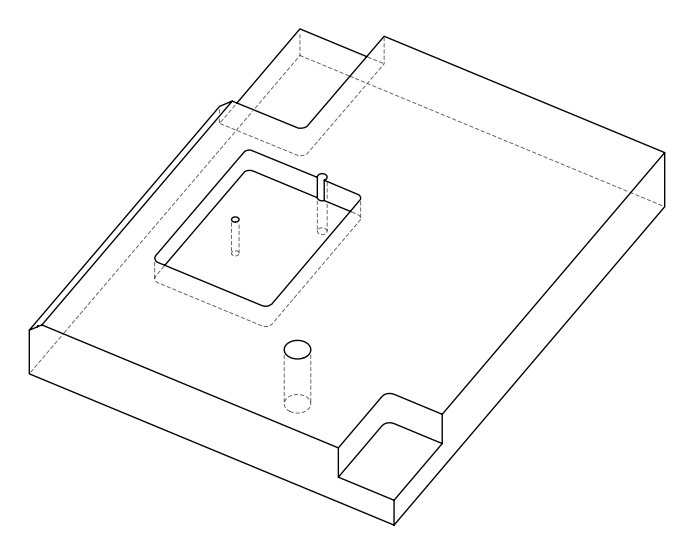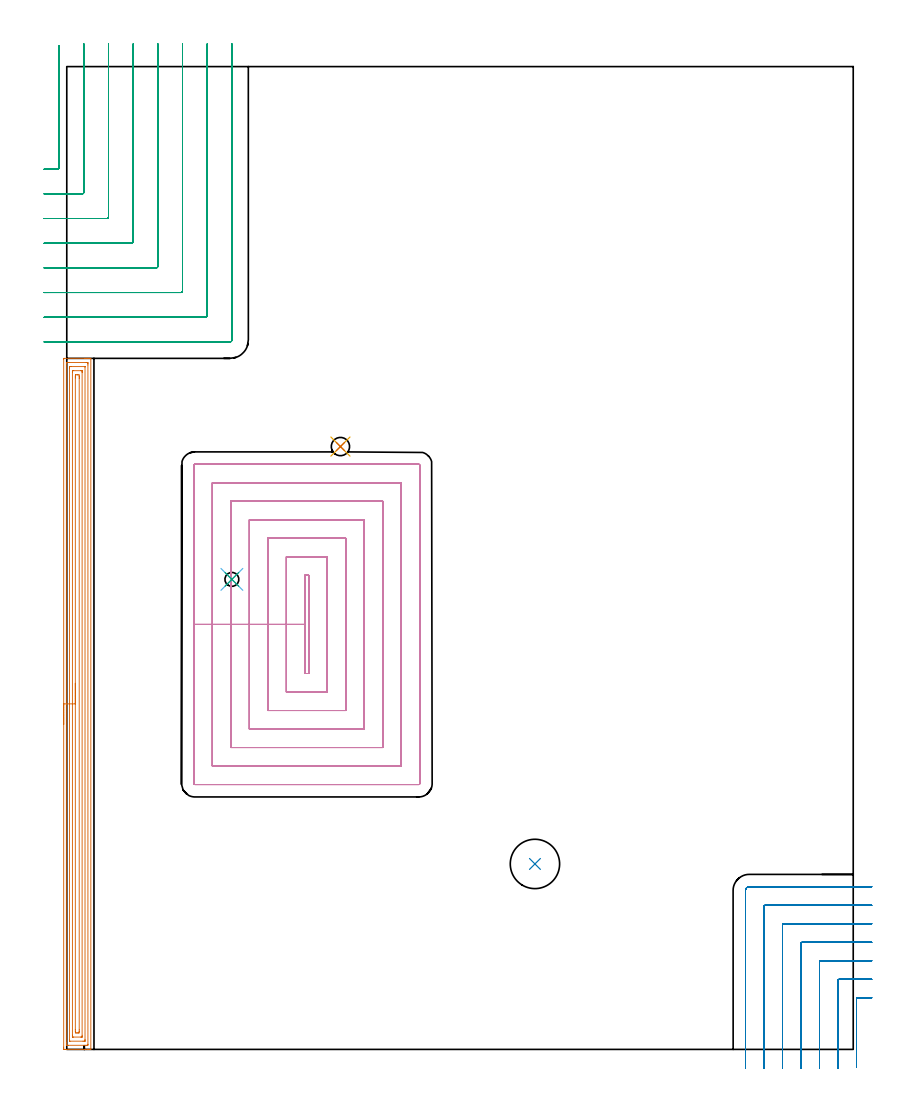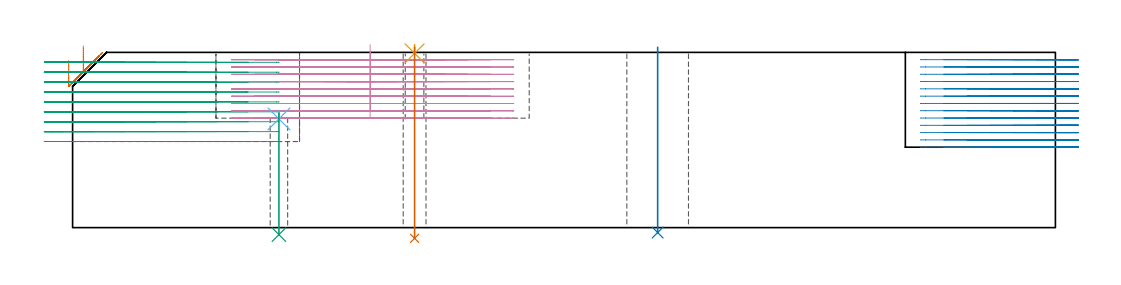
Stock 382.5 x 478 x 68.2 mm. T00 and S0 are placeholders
(PLAN: 9 operations, 7 tool changes, 99.7 min)
(1 AREA_MILL | FG_CHAMFER_SURFACE | UGT0205_001 | 13.71 min | 29875 mm3)
(2 MILL_CORNER_NOTCH_RECTANGULAR | CORNER_NOTCH_RECTANGULAR | NXT0201_011 | Follow Part, ap 3, ae 75% | 19.6 min | 182936 mm3)
(3 MILL_CORNER_NOTCH_RECTANGULAR_1 | CORNER_NOTCH_RECTANGULAR_1 | NXT0201_012 | Follow Part, ap 4, ae 75% | 23.97 min | 433632 mm3)
(4 MILL_RECTANGULAR_POCKET | POCKET_RECTANGULAR_STRAIGHT | NXT0201_011 | Follow Part, ap 3, ae 75% | 41.58 min | 522840 mm3)
(5 SPOT_DRILL | STEP1HOLE | NXT0321_9005460120000 | 0.03 min | 12 mm3)
(6 SPOT_DRILL_1 | STEP1HOLE_2 | NXT0321_9005460120000 | 0.03 min | 2 mm3)
(7 DRILL_THROUGH_HOLE_INTO_CENTER | STEP1HOLE | UGT0301_205 | 0.3 min | 3949 mm3)
(8 INDEXABLE_INSERT_DRILL_THROUGH_HOLE_FROM_SOLID | STEP1HOLE_1 | NXT0302_019 | 0.29 min | 30836 mm3)
(9 DRILL_THROUGH_HOLE_INTO_CENTER_1 | STEP1HOLE_2 | NXT0301_039 | 0.2 min | 1507 mm3)
(TOOL UGT0205_001 | Chamfer Mill 20 x 3 x 45 deg. | D20 FL50 Z2)
(TOOL NXT0201_011 | ENDMILL 12mm [2P460-1200-NA 1630] | D12 FL38 Z6)
(TOOL NXT0201_012 | ENDMILL 16mm [2P460-1600-NA 1630] | D16 FL38 Z6)
(TOOL NXT0321_9005460120000 | NC Spot Drill, 142deg, 12mm, Carbide, Uncoated | D12 PA142 FL30 Z2)
(TOOL UGT0301_205 | Twist Drill 8.9 mm | D8.9 PA118 FL78 Z2)
(TOOL NXT0302_019 | Index. Insert Drill 24mm [880-D2400L25-05] | D24 PA176 FL120 Z2)
(TOOL NXT0301_039 | Carbide Drill 6.8mm [860.1-0680-034A1-MM 2214] | D6.8 PA140 FL53 Z2)
(OP 1 AREA_MILL)
G17 G21 G94 G90
T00 M6
G54
G17 G0 G90 X-1.5 Y158.05 S1061 M3
G43 Z78.2 H0
Z65.
G94 G1 Y158.088 Z64.128 F250.
Y158.202 Z63.263
Y158.391 Z62.412
Y158.653 Z61.58
Y158.987 Z60.774
Y159.39 Z60.
Y159.858 Z59.264
Y160.39 Z58.572
Y160.979 Z57.929
Y161.622 Z57.34
Y162.314 Z56.808
Y163.05 Z56.34
Y163.824 Z55.937
Y164.63 Z55.603
Y165.462 Z55.341
Y166.313 Z55.152
Y167.178 Z55.038
Y168.05 Z55.
Y335.487
X-1.495 Y335.941 Z55.003
X-1.492 Y336.09 Z55.006
X-1.339 Y336.1 Z55.158
X8.622 Z65.116
X9.174 Z65.671
X9.502 Z65.998
X10.054 Z66.55
X10.383 Z66.877
X11.039 Z67.539
X11.374 Z67.874
X11.701 Y336.097 Z68.192
X11.7 Y335.933 Z68.2
Y0.167
X11.701 Y0.004 Z68.192
X11.374 Y0. Z67.873
X11.039 Z67.539
X10.383 Z66.877
X9.174 Z65.671
X8.622 Z65.116
X-0.459 Z56.039
X-1.063 Y0.002 Z55.434
X-1.278 Y0.004 Z55.219
X-1.492 Y0.01 Z55.006
X-1.495 Y0.175 Z55.003
X-1.499 Y0.613 Z55.001
X-1.5 Y1.056 Z55.
Y168.05
X-0.086 Z56.414
X-0.085 Y333.602 Z56.415
X-0.084 Y333.701 Z56.416
X-0.079 Y334.088 Z56.421
X0.307 Y334.097 Z56.807
X0.698 Y334.099 Z57.198
X1.185 Y334.1 Z57.685
X9.502 Y334.099 Z66.002
X9.992 Y334.097 Z66.492
X10.194 Y334.09 Z66.694
X10.279 Y334.061 Z66.779
X10.284 Y333.8 Z66.784
X10.285 Y333.701 Z66.785
X10.286 Y332.906 Z66.786
X10.285 Y2.498 Z66.785
X10.284 Y2.399 Z66.784
X10.279 Y2.012 Z66.779
X9.893 Y2.003 Z66.393
X9.502 Y2.001 Z66.002
X9.015 Y2. Z65.515
X0.698 Y2.001 Z57.198
X0.208 Y2.003 Z56.708
X0.006 Y2.01 Z56.506
X-0.079 Y2.039 Z56.421
X-0.084 Y2.299 Z56.416
X-0.085 Y2.399 Z56.415
X-0.086 Y3.194 Z56.414
Y168.05
X1.328 Z57.828
X1.329 Y331.275 Z57.829
X1.333 Y331.915 Z57.833
X1.335 Y332.04 Z57.835
X1.341 Y332.091 Z57.841
X1.4 Y332.096 Z57.9
X1.578 Y332.098 Z58.078
X2.276 Y332.1 Z58.776
X8.622 Y332.099 Z65.122
X8.804 Y332.097 Z65.304
X8.856 Y332.094 Z65.356
X8.866 Y332.091 Z65.366
X8.868 Y332.087 Z65.368
X8.87 Y332.067 Z65.37
X8.871 Y331.999 Z65.371
X8.872 Y331.915 Z65.372
X8.871 Y4.825 Z65.371
X8.867 Y4.185 Z65.367
X8.865 Y4.06 Z65.365
X8.859 Y4.009 Z65.359
X8.8 Y4.004 Z65.3
X8.622 Y4.002 Z65.122
X7.924 Y4. Z64.424
X1.578 Z58.078
X1.396 Y4.002 Z57.896
X1.344 Y4.006 Z57.844
X1.334 Y4.009 Z57.834
X1.332 Y4.013 Z57.832
X1.33 Y4.033 Z57.83
X1.328 Y4.438 Z57.828
Y168.05
X2.743 Z59.243
Y329.236
X2.747 Y329.837 Z59.247
X2.75 Y330.041 Z59.25
X2.759 Y330.09 Z59.259
X2.807 Y330.093 Z59.307
X2.913 Y330.096 Z59.413
X3.339 Y330.1 Z59.839
X6.889 Z63.389
X7.289 Y330.098 Z63.789
X7.389 Y330.095 Z63.889
X7.438 Y330.09 Z63.938
X7.451 Y330.085 Z63.951
X7.452 Y330.07 Z63.952
X7.455 Y329.97 Z63.955
X7.457 Y329.524 Z63.957
Y329.236
Y6.864
X7.453 Y6.263 Z63.953
X7.45 Y6.059 Z63.95
X7.441 Y6.01 Z63.941
X7.393 Y6.007 Z63.893
X7.287 Y6.004 Z63.787
X6.861 Y6. Z63.361
X3.31 Z59.81
X2.911 Y6.002 Z59.411
X2.811 Y6.005 Z59.311
X2.762 Y6.01 Z59.262
X2.749 Y6.015 Z59.249
X2.748 Y6.03 Z59.248
X2.745 Y6.13 Z59.245
X2.743 Y6.576 Z59.243
Y6.864
Y168.05
X4.157 Z60.657
Y326.62
X4.161 Y327.45 Z60.661
X4.163 Y327.507 Z60.663
X4.22 Y328.09 Z60.72
X4.463 Y328.096 Z60.963
X5.1 Y328.099 Z61.6
X5.341 Y328.098 Z61.841
X5.98 Y328.09 Z62.48
X6.036 Y327.45 Z62.536
X6.04 Y327.39 Z62.54
X6.043 Y326.557 Z62.543
Y326.493
Y9.48
X6.039 Y8.65 Z62.539
X6.037 Y8.593 Z62.537
X5.98 Y8.01 Z62.48
X5.737 Y8.004 Z62.237
X5.1 Y8.001 Z61.6
X4.859 Y8.002 Z61.359
X4.22 Y8.01 Z60.72
X4.164 Y8.65 Z60.664
X4.16 Y8.71 Z60.66
X4.157 Y9.543 Z60.657
Y9.607
Y168.05
Y168.922 Z60.695
Y169.786 Z60.809
Y170.638 Z60.998
Y171.47 Z61.26
Y172.276 Z61.594
Y173.05 Z61.997
Y173.786 Z62.465
Y174.478 Z62.996
Y175.121 Z63.586
Y175.71 Z64.229
Y176.241 Z64.921
Y176.71 Z65.657
Y177.113 Z66.431
Y177.447 Z67.237
Y177.709 Z68.069
Y177.898 Z68.92
Y178.012 Z69.785
Y178.05 Z70.657
G0 Z78.2
M5
M2
(OP 2 MILL_CORNER_NOTCH_RECTANGULAR)
G17 G21 G94 G90
T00 M6
G54
G17 G0 G90 X391.5 Y25.1 S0 M3
G43 Z78.2 H1
Z65.361
G94 G1 X388.5 F250.
X384.695 F500.
G3 X384.1 Y24.505 R0.6
G1 Y-5.783
Y-8.783 F250.
G0 Z78.2
X391.5 Y34.1
Z65.361
G1 X388.5
X375.695 F500.
G3 X375.1 Y33.505 R0.6
G1 Y-6.
Y-9. F250.
G0 Z78.2
X391.5 Y43.1
Z65.361
G1 X388.5
X366.696 F500.
G3 X366.1 Y42.504 R0.6
G1 Y-6.
Y-9. F250.
G0 Z78.2
X391.5 Y52.1
Z65.361
G1 X388.5
X357.696 F500.
G3 X357.1 Y51.504 R0.6
G1 Y-6.
Y-9. F250.
G0 Z78.2
X391.5 Y61.1
Z65.361
G1 X388.5
X348.696 F500.
G3 X348.1 Y60.504 R0.6
G1 Y-6.
Y-9. F250.
G0 Z78.2
X391.5 Y70.1
Z65.361
G1 X388.5
X339.696 F500.
G3 X339.1 Y69.504 R0.6
G1 Y-6.
Y-9. F250.
G0 Z78.2
X391.5 Y79.1
Z65.361
G1 X388.5
X331.9 F500.
G3 X330.1 Y77.3 R1.8
G1 Y-6.
Y-9. F250.
G0 Z78.2
X391.5 Y25.1
Z62.523
G1 X388.5
X384.695 F500.
G3 X384.1 Y24.505 R0.6
G1 Y-5.783
Y-8.783 F250.
G0 Z78.2
X391.5 Y34.1
Z62.523
G1 X388.5
X375.695 F500.
G3 X375.1 Y33.505 R0.6
G1 Y-6.
Y-9. F250.
G0 Z78.2
X391.5 Y43.1
Z62.523
G1 X388.5
X366.695 F500.
G3 X366.1 Y42.505 R0.6
G1 Y-6.
Y-9. F250.
G0 Z78.2
X391.5 Y52.1
Z62.523
G1 X388.5
X357.696 F500.
G3 X357.1 Y51.504 R0.6
G1 Y-6.
Y-9. F250.
G0 Z78.2
X391.5 Y61.1
Z62.523
G1 X388.5
X348.696 F500.
G3 X348.1 Y60.504 R0.6
G1 Y-6.
Y-9. F250.
G0 Z78.2
X391.5 Y70.1
Z62.523
G1 X388.5
X339.696 F500.
G3 X339.1 Y69.504 R0.6
G1 Y-6.
Y-9. F250.
G0 Z78.2
X391.5 Y79.1
Z62.523
G1 X388.5
X331.9 F500.
G3 X330.1 Y77.3 R1.8
G1 Y-6.
Y-9. F250.
G0 Z78.2
X391.5 Y25.1
Z59.685
G1 X388.5
X384.695 F500.
G3 X384.1 Y24.505 R0.6
G1 Y-5.783
Y-8.783 F250.
G0 Z78.2
X391.5 Y34.1
Z59.685
G1 X388.5
X375.695 F500.
G3 X375.1 Y33.505 R0.6
G1 Y-6.
Y-9. F250.
G0 Z78.2
X391.5 Y43.1
Z59.685
G1 X388.5
X366.696 F500.
G3 X366.1 Y42.504 R0.6
G1 Y-6.
Y-9. F250.
G0 Z78.2
X391.5 Y52.1
Z59.685
G1 X388.5
X357.696 F500.
G3 X357.1 Y51.504 R0.6
G1 Y-6.
Y-9. F250.
G0 Z78.2
X391.5 Y61.1
Z59.685
G1 X388.5
X348.696 F500.
G3 X348.1 Y60.504 R0.6
G1 Y-6.
Y-9. F250.
G0 Z78.2
X391.5 Y70.1
Z59.685
G1 X388.5
X339.696 F500.
G3 X339.1 Y69.504 R0.6
G1 Y-6.
Y-9. F250.
G0 Z78.2
X391.5 Y79.1
Z59.685
G1 X388.5
X331.9 F500.
G3 X330.1 Y77.3 R1.8
G1 Y-6.
Y-9. F250.
G0 Z78.2
X391.5 Y25.1
Z56.846
G1 X388.5
X384.695 F500.
G3 X384.1 Y24.505 R0.6
G1 Y-5.783
Y-8.783 F250.
G0 Z78.2
X391.5 Y34.1
Z56.846
G1 X388.5
X375.695 F500.
G3 X375.1 Y33.505 R0.6
G1 Y-6.
Y-9. F250.
G0 Z78.2
X391.5 Y43.1
Z56.846
G1 X388.5
X366.695 F500.
G3 X366.1 Y42.505 R0.6
G1 Y-6.
Y-9. F250.
G0 Z78.2
X391.5 Y52.1
Z56.846
G1 X388.5
X357.696 F500.
G3 X357.1 Y51.504 R0.6
G1 Y-6.
Y-9. F250.
G0 Z78.2
X391.5 Y61.1
Z56.846
G1 X388.5
X348.696 F500.
G3 X348.1 Y60.504 R0.6
G1 Y-6.
Y-9. F250.
G0 Z78.2
X391.5 Y70.1
Z56.846
G1 X388.5
X339.696 F500.
G3 X339.1 Y69.504 R0.6
G1 Y-6.
Y-9. F250.
G0 Z78.2
X391.5 Y79.1
Z56.846
G1 X388.5
X331.9 F500.
G3 X330.1 Y77.3 R1.8
G1 Y-6.
Y-9. F250.
G0 Z78.2
X391.5 Y25.1
Z54.008
G1 X388.5
X384.695 F500.
G3 X384.1 Y24.505 R0.6
G1 Y-5.783
Y-8.783 F250.
G0 Z78.2
X391.5 Y34.1
Z54.008
G1 X388.5
X375.695 F500.
G3 X375.1 Y33.505 R0.6
G1 Y-6.
Y-9. F250.
G0 Z78.2
X391.5 Y43.1
Z54.008
G1 X388.5
X366.695 F500.
G3 X366.1 Y42.505 R0.6
G1 Y-6.
Y-9. F250.
G0 Z78.2
X391.5 Y52.1
Z54.008
G1 X388.5
X357.696 F500.
G3 X357.1 Y51.504 R0.6
G1 Y-6.
Y-9. F250.
G0 Z78.2
X391.5 Y61.1
Z54.008
G1 X388.5
X348.696 F500.
G3 X348.1 Y60.504 R0.6
G1 Y-6.
Y-9. F250.
G0 Z78.2
X391.5 Y70.1
Z54.008
G1 X388.5
X339.696 F500.
G3 X339.1 Y69.504 R0.6
G1 Y-6.
Y-9. F250.
G0 Z78.2
X391.5 Y79.1
Z54.008
G1 X388.5
X331.9 F500.
G3 X330.1 Y77.3 R1.8
G1 Y-6.
Y-9. F250.
G0 Z78.2
X391.5 Y25.1
Z51.169
G1 X388.5
X384.695 F500.
G3 X384.1 Y24.505 R0.6
G1 Y-5.783
Y-8.783 F250.
G0 Z78.2
X391.5 Y34.1
Z51.169
G1 X388.5
X375.695 F500.
G3 X375.1 Y33.505 R0.6
G1 Y-6.
Y-9. F250.
G0 Z78.2
X391.5 Y43.1
Z51.169
G1 X388.5
X366.695 F500.
G3 X366.1 Y42.505 R0.6
G1 Y-6.
Y-9. F250.
G0 Z78.2
X391.5 Y52.1
Z51.169
G1 X388.5
X357.696 F500.
G3 X357.1 Y51.504 R0.6
G1 Y-6.
Y-9. F250.
G0 Z78.2
X391.5 Y61.1
Z51.169
G1 X388.5
X348.696 F500.
G3 X348.1 Y60.504 R0.6
G1 Y-6.
Y-9. F250.
G0 Z78.2
X391.5 Y70.1
Z51.169
G1 X388.5
X339.696 F500.
G3 X339.1 Y69.504 R0.6
G1 Y-6.
Y-9. F250.
G0 Z78.2
X391.5 Y79.1
Z51.169
G1 X388.5
X331.9 F500.
G3 X330.1 Y77.3 R1.8
G1 Y-6.
Y-9. F250.
G0 Z78.2
X391.5 Y25.1
Z48.331
G1 X388.5
X384.695 F500.
G3 X384.1 Y24.505 R0.6
G1 Y-5.783
Y-8.783 F250.
G0 Z78.2
X391.5 Y34.1
Z48.331
G1 X388.5
X375.695 F500.
G3 X375.1 Y33.505 R0.6
G1 Y-6.
Y-9. F250.
G0 Z78.2
X391.5 Y43.1
Z48.331
G1 X388.5
X366.695 F500.
G3 X366.1 Y42.505 R0.6
G1 Y-6.
Y-9. F250.
G0 Z78.2
X391.5 Y52.1
Z48.331
G1 X388.5
X357.696 F500.
G3 X357.1 Y51.504 R0.6
G1 Y-6.
Y-9. F250.
G0 Z78.2
X391.5 Y61.1
Z48.331
G1 X388.5
X348.696 F500.
G3 X348.1 Y60.504 R0.6
G1 Y-6.
Y-9. F250.
G0 Z78.2
X391.5 Y70.1
Z48.331
G1 X388.5
X339.696 F500.
G3 X339.1 Y69.504 R0.6
G1 Y-6.
Y-9. F250.
G0 Z78.2
X391.5 Y79.1
Z48.331
G1 X388.5
X331.9 F500.
G3 X330.1 Y77.3 R1.8
G1 Y-6.
Y-9. F250.
G0 Z78.2
X391.5 Y25.1
Z45.492
G1 X388.5
X384.695 F500.
G3 X384.1 Y24.505 R0.6
G1 Y-5.783
Y-8.783 F250.
G0 Z78.2
X391.5 Y34.1
Z45.492
G1 X388.5
X375.695 F500.
G3 X375.1 Y33.505 R0.6
G1 Y-6.
Y-9. F250.
G0 Z78.2
X391.5 Y43.1
Z45.492
G1 X388.5
X366.695 F500.
G3 X366.1 Y42.505 R0.6
G1 Y-6.
Y-9. F250.
G0 Z78.2
X391.5 Y52.1
Z45.492
G1 X388.5
X357.696 F500.
G3 X357.1 Y51.504 R0.6
G1 Y-6.
Y-9. F250.
G0 Z78.2
X391.5 Y61.1
Z45.492
G1 X388.5
X348.696 F500.
G3 X348.1 Y60.504 R0.6
G1 Y-6.
Y-9. F250.
G0 Z78.2
X391.5 Y70.1
Z45.492
G1 X388.5
X339.696 F500.
G3 X339.1 Y69.504 R0.6
G1 Y-6.
Y-9. F250.
G0 Z78.2
X391.5 Y79.1
Z45.492
G1 X388.5
X331.9 F500.
G3 X330.1 Y77.3 R1.8
G1 Y-6.
Y-9. F250.
G0 Z78.2
X391.5 Y25.1
Z42.654
G1 X388.5
X384.695 F500.
G3 X384.1 Y24.505 R0.6
G1 Y-5.783
Y-8.783 F250.
G0 Z78.2
X391.5 Y34.1
Z42.654
G1 X388.5
X375.695 F500.
G3 X375.1 Y33.505 R0.6
G1 Y-6.
Y-9. F250.
G0 Z78.2
X391.5 Y43.1
Z42.654
G1 X388.5
X366.695 F500.
G3 X366.1 Y42.505 R0.6
G1 Y-6.
Y-9. F250.
G0 Z78.2
X391.5 Y52.1
Z42.654
G1 X388.5
X357.696 F500.
G3 X357.1 Y51.504 R0.6
G1 Y-6.
Y-9. F250.
G0 Z78.2
X391.5 Y61.1
Z42.654
G1 X388.5
X348.696 F500.
G3 X348.1 Y60.504 R0.6
G1 Y-6.
Y-9. F250.
G0 Z78.2
X391.5 Y70.1
Z42.654
G1 X388.5
X339.696 F500.
G3 X339.1 Y69.504 R0.6
G1 Y-6.
Y-9. F250.
G0 Z78.2
X391.5 Y79.1
Z42.654
G1 X388.5
X331.9 F500.
G3 X330.1 Y77.3 R1.8
G1 Y-6.
Y-9. F250.
G0 Z78.2
X391.5 Y25.1
Z39.815
G1 X388.5
X384.695 F500.
G3 X384.1 Y24.505 R0.6
G1 Y-5.783
Y-8.783 F250.
G0 Z78.2
X391.5 Y34.1
Z39.815
G1 X388.5
X375.695 F500.
G3 X375.1 Y33.505 R0.6
G1 Y-6.
Y-9. F250.
G0 Z78.2
X391.5 Y43.1
Z39.815
G1 X388.5
X366.695 F500.
G3 X366.1 Y42.505 R0.6
G1 Y-6.
Y-9. F250.
G0 Z78.2
X391.5 Y52.1
Z39.815
G1 X388.5
X357.696 F500.
G3 X357.1 Y51.504 R0.6
G1 Y-6.
Y-9. F250.
G0 Z78.2
X391.5 Y61.1
Z39.815
G1 X388.5
X348.696 F500.
G3 X348.1 Y60.504 R0.6
G1 Y-6.
Y-9. F250.
G0 Z78.2
X391.5 Y70.1
Z39.815
G1 X388.5
X339.696 F500.
G3 X339.1 Y69.504 R0.6
G1 Y-6.
Y-9. F250.
G0 Z78.2
X391.5 Y79.1
Z39.815
G1 X388.5
X331.9 F500.
G3 X330.1 Y77.3 R1.8
G1 Y-6.
Y-9. F250.
G0 Z78.2
X391.5 Y25.1
Z36.977
G1 X388.5
X384.695 F500.
G3 X384.1 Y24.505 R0.6
G1 Y-5.783
Y-8.783 F250.
G0 Z78.2
X391.5 Y34.1
Z36.977
G1 X388.5
X375.695 F500.
G3 X375.1 Y33.505 R0.6
G1 Y-6.
Y-9. F250.
G0 Z78.2
X391.5 Y43.1
Z36.977
G1 X388.5
X366.695 F500.
G3 X366.1 Y42.505 R0.6
G1 Y-6.
Y-9. F250.
G0 Z78.2
X391.5 Y52.1
Z36.977
G1 X388.5
X357.696 F500.
G3 X357.1 Y51.504 R0.6
G1 Y-6.
Y-9. F250.
G0 Z78.2
X391.5 Y61.1
Z36.977
G1 X388.5
X348.696 F500.
G3 X348.1 Y60.504 R0.6
G1 Y-6.
Y-9. F250.
G0 Z78.2
X391.5 Y70.1
Z36.977
G1 X388.5
X339.696 F500.
G3 X339.1 Y69.504 R0.6
G1 Y-6.
Y-9. F250.
G0 Z78.2
X391.5 Y79.1
Z36.977
G1 X388.5
X331.9 F500.
G3 X330.1 Y77.3 R1.8
G1 Y-6.
Y-9. F250.
G0 Z78.2
X391.5 Y25.1
Z34.138
G1 X388.5
X384.695 F500.
G3 X384.1 Y24.505 R0.6
G1 Y-5.783
Y-8.783 F250.
G0 Z78.2
X391.5 Y34.1
Z34.138
G1 X388.5
X375.695 F500.
G3 X375.1 Y33.505 R0.6
G1 Y-6.
Y-9. F250.
G0 Z78.2
X391.5 Y43.1
Z34.138
G1 X388.5
X366.695 F500.
G3 X366.1 Y42.505 R0.6
G1 Y-6.
Y-9. F250.
G0 Z78.2
X391.5 Y52.1
Z34.138
G1 X388.5
X357.696 F500.
G3 X357.1 Y51.504 R0.6
G1 Y-6.
Y-9. F250.
G0 Z78.2
X391.5 Y61.1
Z34.138
G1 X388.5
X348.696 F500.
G3 X348.1 Y60.504 R0.6
G1 Y-6.
Y-9. F250.
G0 Z78.2
X391.5 Y70.1
Z34.138
G1 X388.5
X339.696 F500.
G3 X339.1 Y69.504 R0.6
G1 Y-6.
Y-9. F250.
G0 Z78.2
X391.5 Y79.1
Z34.138
G1 X388.5
X331.9 F500.
G3 X330.1 Y77.3 R1.8
G1 Y-6.
Y-9. F250.
G0 Z78.2
X391.5 Y25.1
Z31.3
G1 X388.5
X384.695 F500.
G3 X384.1 Y24.505 R0.6
G1 Y-5.783
Y-8.783 F250.
G0 Z78.2
X391.5 Y34.1
Z31.3
G1 X388.5
X375.695 F500.
G3 X375.1 Y33.505 R0.6
G1 Y-6.
Y-9. F250.
G0 Z78.2
X391.5 Y43.1
Z31.3
G1 X388.5
X366.695 F500.
G3 X366.1 Y42.505 R0.6
G1 Y-6.
Y-9. F250.
G0 Z78.2
X391.5 Y52.1
Z31.3
G1 X388.5
X357.696 F500.
G3 X357.1 Y51.504 R0.6
G1 Y-6.
Y-9. F250.
G0 Z78.2
X391.5 Y61.1
Z31.3
G1 X388.5
X348.696 F500.
G3 X348.1 Y60.504 R0.6
G1 Y-6.
Y-9. F250.
G0 Z78.2
X391.5 Y70.1
Z31.3
G1 X388.5
X339.696 F500.
G3 X339.1 Y69.504 R0.6
G1 Y-6.
Y-9. F250.
G0 Z78.2
X391.5 Y79.1
Z31.3
G1 X388.5
X331.9 F500.
G3 X330.1 Y77.3 R1.8
G1 Y-6.
Y-9. F250.
G0 Z78.2
M5
M2
(OP 3 MILL_CORNER_NOTCH_RECTANGULAR_1)
G17 G21 G94 G90
T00 M6
G54
G17 G0 G90 X-11. Y428.091 S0 M3
G43 Z78.2 H1
Z64.344
G94 G1 X-8. Y428.1 F250.
X-7.746 F500.
X-4.493
G3 X-3.7 Y428.893 R0.8
G1 Y485.093
Y488.093 F250.
G0 Z78.2
X-11. Y416.089
Z64.344
G1 X-8. Y416.1
X-7.746 F500.
X7.506
G3 X8.3 Y416.894 R0.8
G1 Y486.
Y489. F250.
G0 Z78.2
X-11. Y404.087
Z64.344
G1 X-8. Y404.099
X-7.746 Y404.1 F500.
X19.506
G3 X20.3 Y404.894 R0.8
G1 Y486.
Y489. F250.
G0 Z78.2
X-11. Y392.083
Z64.344
G1 X-8. Y392.099
X-7.746 Y392.1 F500.
X31.506
G3 X32.3 Y392.894 R0.8
G1 Y486.
Y489. F250.
G0 Z78.2
X-11. Y380.078
Z64.344
G1 X-8. Y380.099
X-7.746 Y380.1 F500.
X43.505
G3 X44.3 Y380.895 R0.8
G1 Y486.
Y489. F250.
G0 Z78.2
X-11. Y368.067
Z64.344
G1 X-8. Y368.099
G2 X-7.746 Y368.1 R24. F500.
G1 X55.505
G3 X56.3 Y368.895 R0.8
G1 Y486.
Y489. F250.
G0 Z78.2
X-10.999 Y356.034
Z64.344
G1 X-8. Y356.097
G2 X-7.746 Y356.1 R12. F500.
G1 X67.505
G3 X68.3 Y356.895 R0.8
G1 Y486.
Y489. F250.
G0 Z78.2
X-10.746 Y344.1
Z64.344
G1 X-7.746
X79.4 F500.
G3 X80.3 Y345. R0.9
G1 Y486.
Y489. F250.
G0 Z78.2
X-11. Y428.1
Z60.489
G1 X-8.
X-4.493 F500.
G3 X-3.7 Y428.893 R0.8
G1 Y485.093
Y488.093 F250.
G0 Z78.2
X-11. Y416.1
Z60.489
G1 X-8.
X7.506 F500.
G3 X8.3 Y416.894 R0.8
G1 Y486.
Y489. F250.
G0 Z78.2
X-11. Y404.1
Z60.489
G1 X-8.
X19.506 F500.
G3 X20.3 Y404.894 R0.8
G1 Y486.
Y489. F250.
G0 Z78.2
X-11. Y392.1
Z60.489
G1 X-8.
X31.506 F500.
G3 X32.3 Y392.894 R0.8
G1 Y486.
Y489. F250.
G0 Z78.2
X-11. Y380.1
Z60.489
G1 X-8.
X43.505 F500.
G3 X44.3 Y380.895 R0.8
G1 Y486.
Y489. F250.
G0 Z78.2
X-11. Y368.1
Z60.489
G1 X-8.
X55.505 F500.
G3 X56.3 Y368.895 R0.8
G1 Y486.
Y489. F250.
G0 Z78.2
X-11. Y356.1
Z60.489
G1 X-8.
X67.505 F500.
G3 X68.3 Y356.895 R0.8
G1 Y486.
Y489. F250.
G0 Z78.2
X-11. Y344.1
Z60.489
G1 X-8.
X79.4 F500.
G3 X80.3 Y345. R0.9
G1 Y486.
Y489. F250.
G0 Z78.2
X-11. Y428.1
Z56.633
G1 X-8.
X-4.493 F500.
G3 X-3.7 Y428.893 R0.8
G1 Y485.093
Y488.093 F250.
G0 Z78.2
X-11. Y416.1
Z56.633
G1 X-8.
X7.506 F500.
G3 X8.3 Y416.894 R0.8
G1 Y486.
Y489. F250.
G0 Z78.2
X-11. Y404.1
Z56.633
G1 X-8.
X19.506 F500.
G3 X20.3 Y404.894 R0.8
G1 Y486.
Y489. F250.
G0 Z78.2
X-11. Y392.1
Z56.633
G1 X-8.
X31.506 F500.
G3 X32.3 Y392.894 R0.8
G1 Y486.
Y489. F250.
G0 Z78.2
X-11. Y380.1
Z56.633
G1 X-8.
X43.505 F500.
G3 X44.3 Y380.895 R0.8
G1 Y486.
Y489. F250.
G0 Z78.2
X-11. Y368.1
Z56.633
G1 X-8.
X55.505 F500.
G3 X56.3 Y368.895 R0.8
G1 Y486.
Y489. F250.
G0 Z78.2
X-11. Y356.1
Z56.633
G1 X-8.
X67.505 F500.
G3 X68.3 Y356.895 R0.8
G1 Y486.
Y489. F250.
G0 Z78.2
X-11. Y344.1
Z56.633
G1 X-8.
X79.4 F500.
G3 X80.3 Y345. R0.9
G1 Y486.
Y489. F250.
G0 Z78.2
X-11. Y428.1
Z52.778
G1 X-8.
X-4.493 F500.
G3 X-3.7 Y428.893 R0.8
G1 Y485.093
Y488.093 F250.
G0 Z78.2
X-11. Y416.1
Z52.778
G1 X-8.
X7.506 F500.
G3 X8.3 Y416.894 R0.8
G1 Y486.
Y489. F250.
G0 Z78.2
X-11. Y404.1
Z52.778
G1 X-8.
X19.506 F500.
G3 X20.3 Y404.894 R0.8
G1 Y486.
Y489. F250.
G0 Z78.2
X-11. Y392.1
Z52.778
G1 X-8.
X31.506 F500.
G3 X32.3 Y392.894 R0.8
G1 Y486.
Y489. F250.
G0 Z78.2
X-11. Y380.1
Z52.778
G1 X-8.
X43.505 F500.
G3 X44.3 Y380.895 R0.8
G1 Y486.
Y489. F250.
G0 Z78.2
X-11. Y368.1
Z52.778
G1 X-8.
X55.505 F500.
G3 X56.3 Y368.895 R0.8
G1 Y486.
Y489. F250.
G0 Z78.2
X-11. Y356.1
Z52.778
G1 X-8.
X67.505 F500.
G3 X68.3 Y356.895 R0.8
G1 Y486.
Y489. F250.
G0 Z78.2
X-11. Y344.1
Z52.778
G1 X-8.
X79.4 F500.
G3 X80.3 Y345. R0.9
G1 Y486.
Y489. F250.
G0 Z78.2
X-11. Y428.1
Z48.922
G1 X-8.
X-4.493 F500.
G3 X-3.7 Y428.893 R0.8
G1 Y485.093
Y488.093 F250.
G0 Z78.2
X-11. Y416.1
Z48.922
G1 X-8.
X7.506 F500.
G3 X8.3 Y416.894 R0.8
G1 Y486.
Y489. F250.
G0 Z78.2
X-11. Y404.1
Z48.922
G1 X-8.
X19.506 F500.
G3 X20.3 Y404.894 R0.8
G1 Y486.
Y489. F250.
G0 Z78.2
X-11. Y392.1
Z48.922
G1 X-8.
X31.506 F500.
G3 X32.3 Y392.894 R0.8
G1 Y486.
Y489. F250.
G0 Z78.2
X-11. Y380.1
Z48.922
G1 X-8.
X43.505 F500.
G3 X44.3 Y380.895 R0.8
G1 Y486.
Y489. F250.
G0 Z78.2
X-11. Y368.1
Z48.922
G1 X-8.
X55.505 F500.
G3 X56.3 Y368.895 R0.8
G1 Y486.
Y489. F250.
G0 Z78.2
X-11. Y356.1
Z48.922
G1 X-8.
X67.505 F500.
G3 X68.3 Y356.895 R0.8
G1 Y486.
Y489. F250.
G0 Z78.2
X-11. Y344.1
Z48.922
G1 X-8.
X79.4 F500.
G3 X80.3 Y345. R0.9
G1 Y486.
Y489. F250.
G0 Z78.2
X-11. Y428.1
Z45.067
G1 X-8.
X-4.493 F500.
G3 X-3.7 Y428.893 R0.8
G1 Y485.093
Y488.093 F250.
G0 Z78.2
X-11. Y416.1
Z45.067
G1 X-8.
X7.506 F500.
G3 X8.3 Y416.894 R0.8
G1 Y486.
Y489. F250.
G0 Z78.2
X-11. Y404.1
Z45.067
G1 X-8.
X19.506 F500.
G3 X20.3 Y404.894 R0.8
G1 Y486.
Y489. F250.
G0 Z78.2
X-11. Y392.1
Z45.067
G1 X-8.
X31.506 F500.
G3 X32.3 Y392.894 R0.8
G1 Y486.
Y489. F250.
G0 Z78.2
X-11. Y380.1
Z45.067
G1 X-8.
X43.505 F500.
G3 X44.3 Y380.895 R0.8
G1 Y486.
Y489. F250.
G0 Z78.2
X-11. Y368.1
Z45.067
G1 X-8.
X55.505 F500.
G3 X56.3 Y368.895 R0.8
G1 Y486.
Y489. F250.
G0 Z78.2
X-11. Y356.1
Z45.067
G1 X-8.
X67.505 F500.
G3 X68.3 Y356.895 R0.8
G1 Y486.
Y489. F250.
G0 Z78.2
X-11. Y344.1
Z45.067
G1 X-8.
X79.4 F500.
G3 X80.3 Y345. R0.9
G1 Y486.
Y489. F250.
G0 Z78.2
X-11. Y428.1
Z41.211
G1 X-8.
X-4.493 F500.
G3 X-3.7 Y428.893 R0.8
G1 Y485.093
Y488.093 F250.
G0 Z78.2
X-11. Y416.1
Z41.211
G1 X-8.
X7.506 F500.
G3 X8.3 Y416.894 R0.8
G1 Y486.
Y489. F250.
G0 Z78.2
X-11. Y404.1
Z41.211
G1 X-8.
X19.506 F500.
G3 X20.3 Y404.894 R0.8
G1 Y486.
Y489. F250.
G0 Z78.2
X-11. Y392.1
Z41.211
G1 X-8.
X31.506 F500.
G3 X32.3 Y392.894 R0.8
G1 Y486.
Y489. F250.
G0 Z78.2
X-11. Y380.1
Z41.211
G1 X-8.
X43.505 F500.
G3 X44.3 Y380.895 R0.8
G1 Y486.
Y489. F250.
G0 Z78.2
X-11. Y368.1
Z41.211
G1 X-8.
X55.505 F500.
G3 X56.3 Y368.895 R0.8
G1 Y486.
Y489. F250.
G0 Z78.2
X-11. Y356.1
Z41.211
G1 X-8.
X67.505 F500.
G3 X68.3 Y356.895 R0.8
G1 Y486.
Y489. F250.
G0 Z78.2
X-11. Y344.1
Z41.211
G1 X-8.
X79.4 F500.
G3 X80.3 Y345. R0.9
G1 Y486.
Y489. F250.
G0 Z78.2
X-11. Y428.1
Z37.356
G1 X-8.
X-4.493 F500.
G3 X-3.7 Y428.893 R0.8
G1 Y485.093
Y488.093 F250.
G0 Z78.2
X-11. Y416.1
Z37.356
G1 X-8.
X7.506 F500.
G3 X8.3 Y416.894 R0.8
G1 Y486.
Y489. F250.
G0 Z78.2
X-11. Y404.1
Z37.356
G1 X-8.
X19.506 F500.
G3 X20.3 Y404.894 R0.8
G1 Y486.
Y489. F250.
G0 Z78.2
X-11. Y392.1
Z37.356
G1 X-8.
X31.506 F500.
G3 X32.3 Y392.894 R0.8
G1 Y486.
Y489. F250.
G0 Z78.2
X-11. Y380.1
Z37.356
G1 X-8.
X43.505 F500.
G3 X44.3 Y380.895 R0.8
G1 Y486.
Y489. F250.
G0 Z78.2
X-11. Y368.1
Z37.356
G1 X-8.
X55.505 F500.
G3 X56.3 Y368.895 R0.8
G1 Y486.
Y489. F250.
G0 Z78.2
X-11. Y356.1
Z37.356
G1 X-8.
X67.505 F500.
G3 X68.3 Y356.895 R0.8
G1 Y486.
Y489. F250.
G0 Z78.2
X-11. Y344.1
Z37.356
G1 X-8.
X79.4 F500.
G3 X80.3 Y345. R0.9
G1 Y486.
Y489. F250.
G0 Z78.2
X-11. Y428.1
Z33.5
G1 X-8.
X-4.493 F500.
G3 X-3.7 Y428.893 R0.8
G1 Y485.093
Y488.093 F250.
G0 Z78.2
X-11. Y416.1
Z33.5
G1 X-8.
X7.506 F500.
G3 X8.3 Y416.894 R0.8
G1 Y486.
Y489. F250.
G0 Z78.2
X-11. Y404.1
Z33.5
G1 X-8.
X19.506 F500.
G3 X20.3 Y404.894 R0.8
G1 Y486.
Y489. F250.
G0 Z78.2
X-11. Y392.1
Z33.5
G1 X-8.
X31.506 F500.
G3 X32.3 Y392.894 R0.8
G1 Y486.
Y489. F250.
G0 Z78.2
X-11. Y380.1
Z33.5
G1 X-8.
X43.505 F500.
G3 X44.3 Y380.895 R0.8
G1 Y486.
Y489. F250.
G0 Z78.2
X-11. Y368.1
Z33.5
G1 X-8.
X55.505 F500.
G3 X56.3 Y368.895 R0.8
G1 Y486.
Y489. F250.
G0 Z78.2
X-11. Y356.1
Z33.5
G1 X-8.
X67.505 F500.
G3 X68.3 Y356.895 R0.8
G1 Y486.
Y489. F250.
G0 Z78.2
X-11. Y344.1
Z33.5
G1 X-8.
X79.4 F500.
G3 X80.3 Y345. R0.9
G1 Y486.
Y489. F250.
G0 Z78.2
M5
M2
(OP 4 MILL_RECTANGULAR_POCKET)
G17 G21 G94 G90
T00 M6
G54
G17 G0 G90 X115.8 Y228.512 S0 M3
G43 Z78.2 H1
Z71.2
G94 G1 Y206.7 Z65.355 F250.
Y182.8 F500.
X117.7
Y230.6
X115.8
Y206.7
X106.8
Y173.8
X126.7
Y239.6
X106.8
Y206.7
X97.8
Y164.8
X135.7
Y248.6
X97.8
Y206.7
X88.8
Y155.8
X144.7
Y257.6
X88.8
Y206.7
X79.8
Y146.8
X153.7
Y266.6
X79.8
Y206.7
X70.8
Y137.8
X162.7
Y275.6
X70.8
Y206.7
X61.8
Y129.3
G3 X62.3 Y128.8 R0.5
G1 X171.2
G3 X171.7 Y129.3 R0.5
G1 Y284.1
G3 X171.2 Y284.6 R0.5
G1 X62.3
G3 X61.8 Y284.1 R0.5
G1 Y206.7
Y205.7
G0 X115.8 Y228.512 Z68.355
G1 Y206.7 Z62.511 F250.
Y182.8 F500.
X117.7
Y230.6
X115.8
Y206.7
X106.8
Y173.8
X126.7
Y239.6
X106.8
Y206.7
X97.8
Y164.8
X135.7
Y248.6
X97.8
Y206.7
X88.8
Y155.8
X144.7
Y257.6
X88.8
Y206.7
X79.8
Y146.8
X153.7
Y266.6
X136.71
X79.8
Y206.7
X70.8
Y137.8
X162.7
Y275.6
X136.71
X70.8
Y206.7
X61.8
Y129.3
G3 X62.3 Y128.8 R0.5
G1 X171.2
G3 X171.7 Y129.3 R0.5
G1 Y284.1
G3 X171.2 Y284.6 R0.5
G1 X62.3
G3 X61.8 Y284.1 R0.5
G1 Y206.7
Y205.7
G0 X115.8 Y228.512 Z65.511
G1 Y206.7 Z59.667 F250.
Y182.8 F500.
X117.7
Y230.6
X115.8
Y206.7
X106.8
Y173.8
X126.7
Y239.6
X106.8
Y206.7
X97.8
Y164.8
X135.7
Y248.6
X97.8
Y206.7
X88.8
Y155.8
X144.7
Y257.6
X88.8
Y206.7
X79.8
Y146.8
X153.7
Y266.6
X136.711
X79.8
Y206.7
X70.8
Y137.8
X162.7
Y275.6
X70.8
Y206.7
X61.8
Y129.3
G3 X62.3 Y128.8 R0.5
G1 X171.2
G3 X171.7 Y129.3 R0.5
G1 Y284.1
G3 X171.2 Y284.6 R0.5
G1 X62.3
G3 X61.8 Y284.1 R0.5
G1 Y206.7
Y205.7
G0 X115.8 Y228.512 Z62.667
G1 Y206.7 Z56.822 F250.
Y182.8 F500.
X117.7
Y230.6
X115.8
Y206.7
X106.8
Y173.8
X126.7
Y239.6
X106.8
Y206.7
X97.8
Y164.8
X135.7
Y248.6
X97.8
Y206.7
X88.8
Y155.8
X144.7
Y257.6
X88.8
Y206.7
X79.8
Y146.8
X153.7
Y266.6
X136.71
X79.8
Y206.7
X70.8
Y137.8
X162.7
Y275.6
X136.71
X70.8
Y206.7
X61.8
Y129.3
G3 X62.3 Y128.8 R0.5
G1 X171.2
G3 X171.7 Y129.3 R0.5
G1 Y284.1
G3 X171.2 Y284.6 R0.5
G1 X62.3
G3 X61.8 Y284.1 R0.5
G1 Y206.7
Y205.7
G0 X115.8 Y228.512 Z59.822
G1 Y206.7 Z53.978 F250.
Y182.8 F500.
X117.7
Y230.6
X115.8
Y206.7
X106.8
Y173.8
X126.7
Y239.6
X106.8
Y206.7
X97.8
Y164.8
X135.7
Y248.6
X97.8
Y206.7
X88.8
Y155.8
X144.7
Y257.6
X88.8
Y206.7
X79.8
Y146.8
X153.7
Y266.6
X79.8
Y206.7
X70.8
Y137.8
X162.7
Y275.6
X70.8
Y206.7
X61.8
Y129.3
G3 X62.3 Y128.8 R0.5
G1 X171.2
G3 X171.7 Y129.3 R0.5
G1 Y284.1
G3 X171.2 Y284.6 R0.5
G1 X62.3
G3 X61.8 Y284.1 R0.5
G1 Y206.7
Y205.7
G0 X115.8 Y228.512 Z56.978
G1 Y206.7 Z51.133 F250.
Y182.8 F500.
X117.7
Y230.6
X115.8
Y206.7
X106.8
Y173.8
X126.7
Y239.6
X106.8
Y206.7
X97.8
Y164.8
X135.7
Y248.6
X97.8
Y206.7
X88.8
Y155.8
X144.7
Y257.6
X88.8
Y206.7
X79.8
Y146.8
X153.7
Y266.6
X79.8
Y206.7
X70.8
Y137.8
X162.7
Y275.6
X70.8
Y206.7
X61.8
Y129.3
G3 X62.3 Y128.8 R0.5
G1 X171.2
G3 X171.7 Y129.3 R0.5
G1 Y284.1
G3 X171.2 Y284.6 R0.5
G1 X62.3
G3 X61.8 Y284.1 R0.5
G1 Y206.7
Y205.7
G0 X115.8 Y228.512 Z54.133
G1 Y206.7 Z48.289 F250.
Y182.8 F500.
X117.7
Y230.6
X115.8
Y206.7
X106.8
Y173.8
X126.7
Y239.6
X106.8
Y206.7
X97.8
Y164.8
X135.7
Y248.6
X97.8
Y206.7
X88.8
Y155.8
X144.7
Y257.6
X88.8
Y206.7
X79.8
Y146.8
X153.7
Y266.6
X79.8
Y206.7
X70.8
Y137.8
X162.7
Y275.6
X70.8
Y206.7
X61.8
Y129.3
G3 X62.3 Y128.8 R0.5
G1 X171.2
G3 X171.7 Y129.3 R0.5
G1 Y284.1
G3 X171.2 Y284.6 R0.5
G1 X62.3
G3 X61.8 Y284.1 R0.5
G1 Y206.7
Y205.7
G0 X115.8 Y228.512 Z51.289
G1 Y206.7 Z45.444 F250.
Y182.8 F500.
X117.7
Y230.6
X115.8
Y206.7
X106.8
Y173.8
X126.7
Y239.6
X106.8
Y206.7
X97.8
Y164.8
X135.7
Y248.6
X97.8
Y206.7
X88.8
Y155.8
X144.7
Y257.6
X88.8
Y206.7
X79.8
Y146.8
X153.7
Y266.6
X136.71
X79.8
Y206.7
X70.8
Y137.8
X162.7
Y275.6
X136.71
X70.8
Y206.7
X61.8
Y129.3
G3 X62.3 Y128.8 R0.5
G1 X171.2
G3 X171.7 Y129.3 R0.5
G1 Y284.1
G3 X171.2 Y284.6 R0.5
G1 X62.3
G3 X61.8 Y284.1 R0.5
G1 Y206.7
Y205.7
G0 X115.8 Y228.512 Z48.444
G1 Y206.7 Z42.6 F250.
Y182.8 F500.
X117.7
Y230.6
X115.8
Y206.7
X106.8
Y173.8
X126.7
Y239.6
X106.8
Y206.7
X97.8
Y164.8
X135.7
Y248.6
X97.8
Y206.7
X88.8
Y155.8
X144.7
Y257.6
X88.8
Y206.7
X79.8
Y146.8
X153.7
Y266.6
X136.71
X79.8
Y206.7
X70.8
Y137.8
X162.7
Y275.6
X136.71
X70.8
Y206.7
X61.8
Y129.3
G3 X62.3 Y128.8 R0.5
G1 X171.2
G3 X171.7 Y129.3 R0.5
G1 Y284.1
G3 X171.2 Y284.6 R0.5
G1 X62.3
G3 X61.8 Y284.1 R0.5
G1 Y206.7
Y205.7
G0 Z78.2
M5
M2
(OP 5 SPOT_DRILL)
G17 G21 G94 G90
T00 M6
G54
G17 G0 G90 X133.1 Y293.2 S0 M3
G43 Z78.2 H0
G94 G81 G98 Z67.817 F250. R71.2
G80
M5
M2
(OP 6 SPOT_DRILL_1)
G17 G21 G94 G90
T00 M6
G54
G17 G0 G90 X80.3 Y228.6 S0 M3
G43 Z78.2 H0
G94 G81 G98 Z42.307 F250. R45.6
G80
M5
M2
(OP 7 DRILL_THROUGH_HOLE_INTO_CENTER)
G17 G21 G94 G90
T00 M6
G54
G17 G0 G90 X133.1 Y293.2 S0 M3
G43 Z78.2 H0
G94 G73 G98 Z-4.174 F250. Q8.042 R70.2
G80
M5
M2
(OP 8 INDEXABLE_INSERT_DRILL_THROUGH_HOLE_FROM_SOLID)
G17 G21 G94 G90
T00 M6
G54
G17 G0 G90 X227.7 Y90.2 S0 M3
G43 Z78.2 H1
G94 G81 G98 Z-1.919 F250. R70.2
G80
M5
M2
(OP 9 DRILL_THROUGH_HOLE_INTO_CENTER_1)
G17 G21 G94 G90
T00 M6
G54
G17 G0 G90 X80.3 Y228.6 S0 M3
G43 Z78.2 H1
G94 G73 G98 Z-2.737 F250. Q6.477 R44.6
G80
M5
M2
